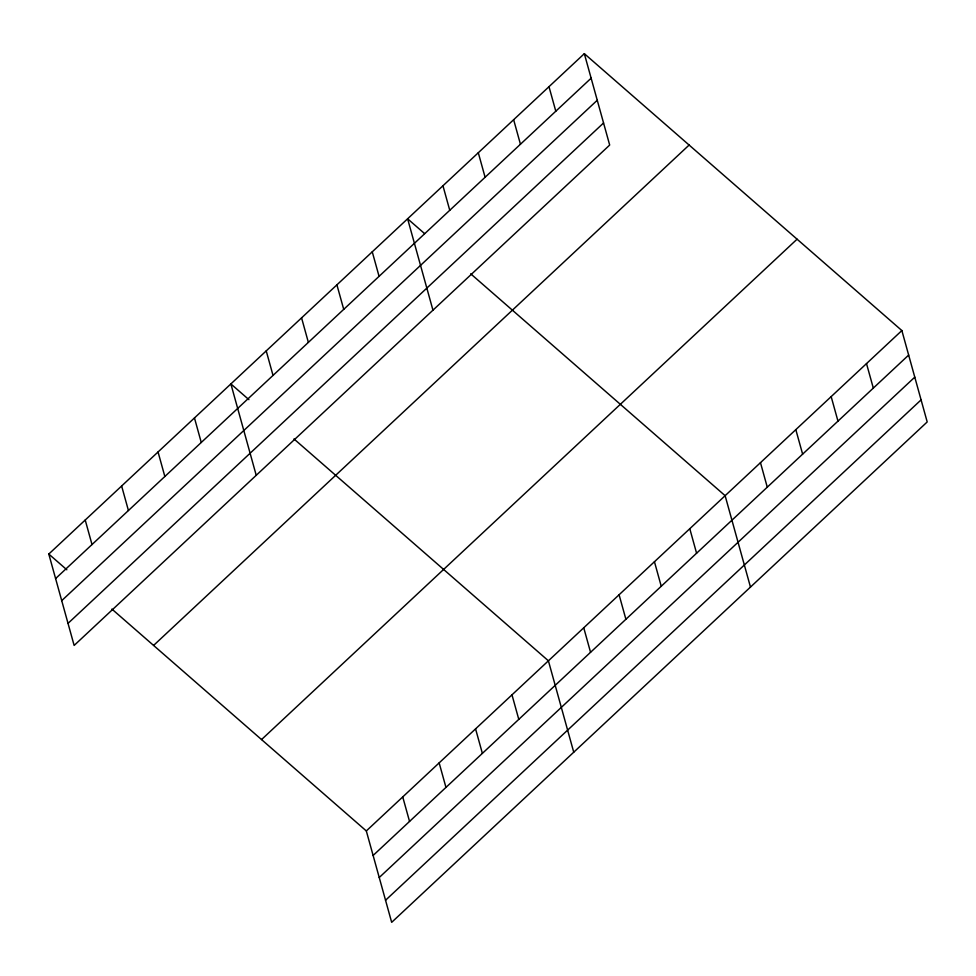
<?xml version="1.0" encoding="UTF-8"?>
<svg xmlns="http://www.w3.org/2000/svg" width="976" height="976" viewBox="0 0 976 976"><rect width="100%" height="100%" fill="white"/><g stroke="black" fill="none" stroke-linecap="round" stroke-linejoin="round"><path stroke-width="1.46" d="M584.331 53.668L609.683 145.058L74.139 645.441L48.8 554.051L584.331 53.668L901.861 330.559L927.2 421.949L391.669 922.332L366.317 830.942L111.898 609.073M55.595 578.573L591.139 78.19M61.72 600.643L597.251 100.26M68.027 623.371L603.558 122.988M153.586 645.429L689.117 145.046M261.544 739.564L797.075 239.193M366.317 830.942L901.861 330.559M373.125 855.464L908.656 355.081M379.237 877.522L914.78 377.151M385.544 900.262L921.076 399.879M424.511 233.532L407.614 218.795L432.954 310.185M470.7 273.817L725.131 495.686L750.471 587.076M248.904 399.648L230.885 383.922L256.224 475.312M293.971 438.944L548.402 660.813L573.742 752.203M48.8 554.051L66.832 569.777M866.505 363.584L873.313 388.106M831.162 396.61L837.969 421.132M795.818 429.635L802.626 454.157M760.475 462.661L767.27 487.183M689.788 528.711L696.583 553.233M548.988 86.693L555.795 111.215M654.445 561.737L661.24 586.259M513.644 119.719L520.44 144.241M619.089 594.762L625.897 619.284M478.301 152.744L485.096 177.266M583.746 627.788L590.553 652.31M442.958 185.769L449.753 210.291M511.985 694.839L518.781 719.361M372.259 251.82L379.066 276.342M475.568 728.865L482.376 753.387M336.915 284.846L343.723 309.368M439.151 762.89L445.959 787.412M301.572 317.871L308.367 342.393M402.734 796.916L409.542 821.438M266.228 350.896L273.024 375.418M194.468 417.948L201.263 442.47M158.051 451.973L164.846 476.495M121.634 485.999L128.429 510.521M85.217 520.025L92.012 544.547"/></g></svg>
